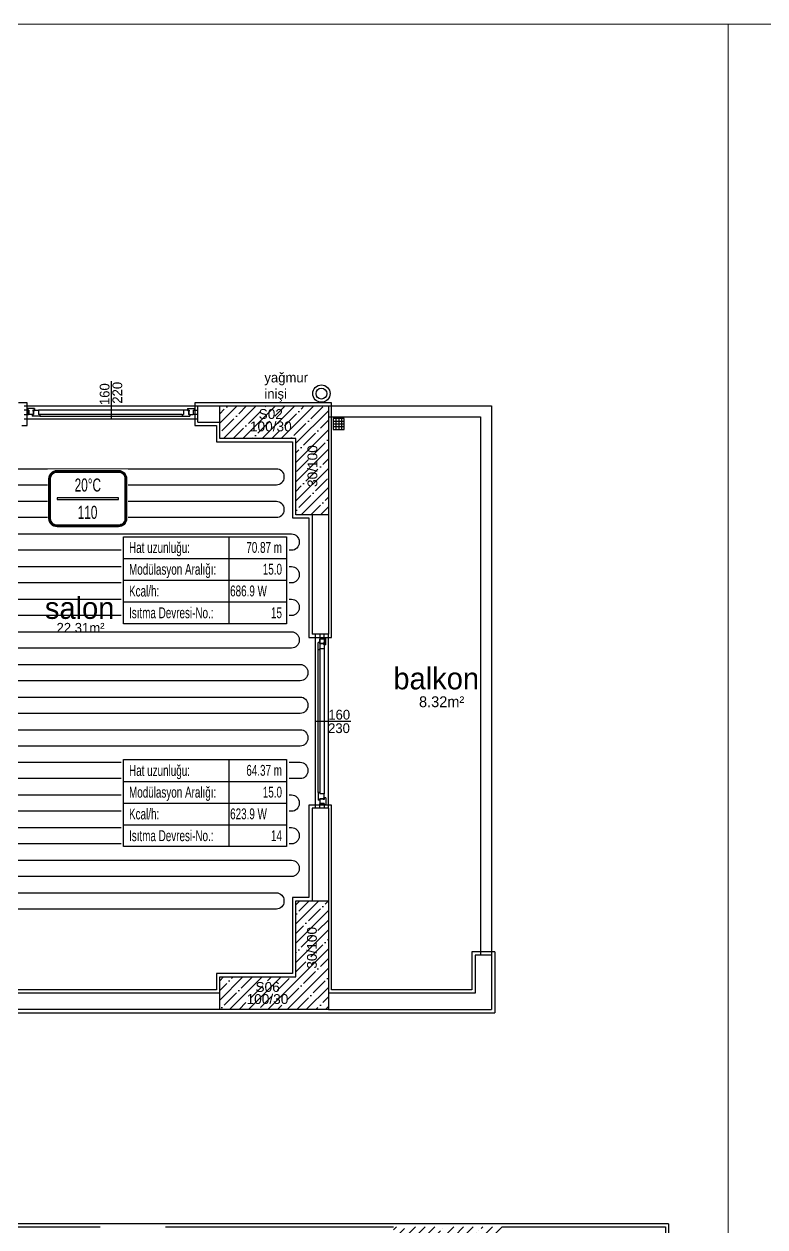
# Model space of a CAD drawing. Header units: centimetres. Extents: x 275281 to 287704, y -444050 to -441150.
# Drawn here: x 278731 to 279413, y -442256 to -441150 of the extents above; entities that cross this region are included whole.
import ezdxf
from ezdxf.enums import TextEntityAlignment as Align

# ---------------------------------------------------------------- set-up
doc = ezdxf.new("R2010")
doc.units = ezdxf.units.CM
doc.layers.add('ANTED', color=144, linetype='CONTINUOUS', lineweight=0)
doc.layers.add('ROTAS-ISITMA-PEX', color=1, linetype='Continuous', lineweight=30)
for name, color, linetype in [('MKDU0', 50, 'CONTINUOUS'), ('ROTAS-ISITMA-ETIKET', 2, 'Continuous'), ('ROTAS-ISITMA-MAHAL-ETIKET', 2, 'Continuous')]:
    doc.layers.add(name, color=color, linetype=linetype)
doc.styles.add('arial_1_18', font='arial.ttf', dxfattribs={"height": 0.2})
doc.styles.add('ROTAS-YAZI', font='arial.ttf')
pattern_1 = [(45, (255901.426, -437638.89), (-8.838835, 8.838835), []), (45, (255910.265, -437638.89), (-8.838835, 8.838835), [15.625, -3.125, 0, -3.125])]

# ---------------------------------------------------------------- blocks, each defined once
blk = doc.blocks.new('ROTAS-YI-MAHAL')
at = {"color": 2, "extrusion": (0, 0, -1)}
for points in [[(35.7, -18.4), (35.7, 18.4, 0.414214), (28.2, 25.9), (-28.2, 25.9, 0.414214), (-35.7, 18.4), (-35.7, -18.4, 0.414214), (-28.2, -25.9), (28.2, -25.9, 0.414214)], [(34.2, -18.4), (34.2, 18.4, 0.414214), (28.2, 24.4), (-28.2, 24.4, 0.414214), (-34.2, 18.4), (-34.2, -18.4, 0.414214), (-28.2, -24.4), (28.2, -24.4, 0.414214)]]:
    blk.add_lwpolyline(points, format="xyb", close=True, dxfattribs=at)
at = {"color": 4, "extrusion": (0, 0, -1)}
for points in [[(35.2, -18.4), (35.2, 18.4, 0.414214), (28.2, 25.4), (-28.2, 25.4, 0.414214), (-35.2, 18.4), (-35.2, -18.4, 0.414214), (-28.2, -25.4), (28.2, -25.4, 0.414214)], [(34.7, -18.4), (34.7, 18.4, 0.414214), (28.2, 24.9), (-28.2, 24.9, 0.414214), (-34.7, 18.4), (-34.7, -18.4, 0.414214), (-28.2, -24.9), (28.2, -24.9, 0.414214)]]:
    blk.add_lwpolyline(points, format="xyb", close=True, dxfattribs=at)
at = {"color": 2, "extrusion": (0, 0, -1)}
blk.add_lwpolyline([(28.2, -0.8), (-28.2, -0.8), (-28.2, 0.8), (28.2, 0.8)], close=True, dxfattribs=at)
at = {"color": 4, "style": 'ROTAS-YAZI', "width": 0.65}
blk.add_attdef('DERECE', (-12.1, 6.5), '', height=12, dxfattribs=at)
at = {"color": 2, "style": 'ROTAS-YAZI', "width": 0.65, "flags": 1}
for tag in ['ALAN', 'MAHAL']:
    blk.add_attdef(tag, (0, 0), '', height=5, dxfattribs=at)
at = {"color": 1, "style": 'ROTAS-YAZI', "width": 0.65}
blk.add_attdef('NO', (-9.3, -18.6), '', height=12, dxfattribs=at)
blk = doc.blocks.new('ROTAS-YI-ETIKET')
at = {"color": 2}
for p, q in [((96.9, 0), (96.9, -80)), ((0, -20), (150, -20)), ((0, -40), (150, -40)), ((0, -60), (150, -60))]:
    blk.add_line(p, q, dxfattribs=at)
at = {"color": 2, "extrusion": (0, 0, -1)}
blk.add_lwpolyline([(-150, 0), (-150, -80), (0, -80), (0, 0)], close=True, dxfattribs=at)
at = {"color": 2, "style": 'ROTAS-YAZI', "width": 0.65}
for s, p in [('Hat uzunluğu:', (5, -10)), ('Modülasyon Aralığı:', (5, -30)), ('Kcal/h:', (5, -50)), ('Isıtma Devresi-No.:', (5, -70))]:
    blk.add_text(s, height=10, dxfattribs=at).set_placement(p, align=Align.MIDDLE_LEFT)
at = {"color": 2, "style": 'ROTAS-YAZI', "width": 0.65, "flags": 1}
for tag in ['ALAN', 'NO', 'DERECE', 'BORU', 'MAHAL']:
    blk.add_attdef(tag, (0, 0), '', height=5, dxfattribs=at)
at = {"color": 2, "style": 'ROTAS-YAZI', "width": 0.65}
for tag, p in [('UZ', (145.7, -14.9)), ('AR', (145.7, -34.9)), ('NO1', (145.7, -75))]:
    blk.add_attdef(tag, text='', height=10, dxfattribs=at).set_placement(p, align=Align.RIGHT)
blk.add_attdef('YER', (98, -54.9), '', height=10, dxfattribs=at)

msp = doc.modelspace()

# ---------------------------------------------------------------- hatches: boundary and pattern name
at = {"layer": 'MKDU0', "ltscale": 0.03}
h = msp.add_hatch(dxfattribs=at)
h.set_pattern_fill('ANSI35', color=8, scale=50, style=0)
h.set_pattern_definition(pattern_1)
h.paths.add_polyline_path([(279011.3, -441500.8), (278911.3, -441500.8), (278911.3, -441530.8), (278981.3, -441530.8), (278981.3, -441600.8), (279011.3, -441600.8)])
h.paths.add_polyline_path([(279003.6, -441577.6), (279003.6, -441534.5), (278989.6, -441534.5), (278989.6, -441577.6)], flags=24)
h.paths.add_polyline_path([(278936.8, -441526.6), (278979.9, -441526.6), (278979.9, -441512.6), (278936.8, -441512.6)], flags=24)
h.paths.add_polyline_path([(278944.8, -441515.2), (278971.8, -441515.2), (278971.8, -441501.3), (278944.8, -441501.3)], flags=24)
h = msp.add_hatch(dxfattribs=at)
h.set_pattern_fill('ANSI35', color=8, scale=50, style=0)
h.set_pattern_definition(pattern_1)
h.paths.add_polyline_path([(279011.3, -441955.8), (278981.3, -441955.8), (278981.3, -442025.8), (278911.3, -442025.8), (278911.3, -442055.8), (279011.3, -442055.8)])
h.paths.add_polyline_path([(279003.1, -442020.6), (279003.1, -441977.5), (278989.1, -441977.5), (278989.1, -442020.6)], flags=24)
h.paths.add_polyline_path([(278933.7, -442053.2), (278976.8, -442053.2), (278976.8, -442039.2), (278933.7, -442039.2)], flags=24)
h.paths.add_polyline_path([(278941.9, -442042), (278968.9, -442042), (278968.9, -442028.1), (278941.9, -442028.1)], flags=24)
h = msp.add_hatch(dxfattribs=at)
h.set_pattern_fill('ANSI35', color=8, scale=50, style=0)
h.set_pattern_definition(pattern_1)
h.paths.add_polyline_path([(279171.3, -442255.8), (279071.3, -442255.8), (279071.3, -442285.8), (279141.3, -442285.8), (279141.3, -442355.8), (279171.3, -442355.8)])
h.paths.add_polyline_path([(279163.8, -442337.2), (279163.8, -442294), (279149.9, -442294), (279149.9, -442337.2)], flags=24)
h.paths.add_polyline_path([(279100.4, -442282.5), (279143.5, -442282.5), (279143.5, -442268.5), (279100.4, -442268.5)], flags=24)
h.paths.add_polyline_path([(279107.2, -442269.5), (279134.2, -442269.5), (279134.2, -442255.6), (279107.2, -442255.6)], flags=9)

# ---------------------------------------------------------------- linework, layer by layer
at = {"layer": 'ANTED'}
for p, q in [((275280.8, -441149.6), (281418.1, -441149.6)), ((279379.2, -444049.6), (279379.2, -441149.6))]:
    msp.add_line(p, q, dxfattribs=at)
at = {"layer": 'MKDU0', "color": 8, "ltscale": 0.03}
for p, q in [((278811.3, -441477.9), (278811.3, -441512.6)), ((278734.3, -441497.8), (278726.3, -441497.8)), ((278731.3, -441500.8), (278891.3, -441500.8)), ((278734.3, -441518.8), (278734.3, -441497.8)), ((278951.3, -441497.8), (278888.3, -441497.8)), ((278888.3, -441497.8), (278888.3, -441518.8)), ((278891.3, -441500.8), (278911.3, -441500.8)), ((278891.3, -441515.8), (278891.3, -441500.8)), ((279014.3, -441497.8), (278951.3, -441497.8)), ((279014.3, -441600.8), (279014.3, -441497.8)), ((278735.3, -441504.8), (278731.3, -441504.8)), ((278731.3, -441508.8), (278735.3, -441508.8)), ((278731.3, -441512.6), (278891.3, -441512.6)), ((278734.6, -441503.2), (278734.6, -441504.6)), ((278741, -441503.2), (278734.6, -441503.2)), ((278735.8, -441504.6), (278734.6, -441504.6)), ((278735.3, -441508.8), (278735.3, -441504.8)), ((278735.8, -441504.6), (278735.8, -441508.8)), ((278739.8, -441508.8), (278735.8, -441508.8)), ((278738.9, -441508.8), (278740.1, -441508.8)), ((278738.9, -441508.8), (278738.9, -441510.2)), ((278745.7, -441510.2), (278738.9, -441510.2)), ((278739.5, -441504.6), (278739.5, -441505.6)), ((278741, -441504.6), (278739.5, -441504.6)), ((278739.8, -441505.6), (278739.5, -441505.6)), ((278739.8, -441505.6), (278739.8, -441508.8)), ((278740.1, -441504.6), (278744.5, -441504.6)), ((278740.1, -441504.6), (278740.1, -441505.1)), ((278740.4, -441505.1), (278740.1, -441505.1)), ((278740.4, -441505.6), (278740.1, -441505.6)), ((278740.1, -441505.6), (278740.1, -441508.8)), ((278740.4, -441505.1), (278740.4, -441505.6)), ((278741, -441503.2), (278741, -441504.6)), ((278878.1, -441504.6), (278744.5, -441504.6)), ((278744.5, -441504.6), (278744.5, -441508.8)), ((278745.7, -441508.8), (278744.5, -441508.8)), ((278876.9, -441508.8), (278745.7, -441508.8)), ((278745.7, -441508.8), (278745.7, -441510.2)), ((278745.7, -441510.2), (278876.9, -441510.2)), ((278876.9, -441508.8), (278876.9, -441510.2)), ((278876.9, -441508.8), (278878.1, -441508.8)), ((278876.9, -441510.2), (278883.7, -441510.2)), ((278882.5, -441504.6), (278878.1, -441504.6)), ((278878.1, -441504.6), (278878.1, -441508.8)), ((278881.6, -441503.2), (278881.6, -441504.6)), ((278881.6, -441503.2), (278888, -441503.2)), ((278881.6, -441504.6), (278883.1, -441504.6)), ((278882.2, -441505.1), (278882.5, -441505.1)), ((278882.2, -441505.1), (278882.2, -441505.6)), ((278882.2, -441505.6), (278882.5, -441505.6)), ((278882.5, -441504.6), (278882.5, -441505.1)), ((278882.5, -441505.6), (278882.5, -441508.8)), ((278883.7, -441508.8), (278882.5, -441508.8)), ((278882.8, -441505.6), (278882.8, -441508.8)), ((278882.8, -441505.6), (278883.1, -441505.6)), ((278882.8, -441508.8), (278886.8, -441508.8)), ((278883.1, -441504.6), (278883.1, -441505.6)), ((278883.7, -441508.8), (278883.7, -441510.2)), ((278886.8, -441504.6), (278886.8, -441508.8)), ((278886.8, -441504.6), (278888, -441504.6)), ((278887.3, -441504.8), (278891.3, -441504.8)), ((278887.3, -441508.8), (278887.3, -441504.8)), ((278891.3, -441508.8), (278887.3, -441508.8)), ((278888, -441503.2), (278888, -441504.6)), ((279025.7, -441512.3), (279015.7, -441512.3)), ((279015.7, -441512.3), (279015.7, -441522.3)), ((279018.2, -441512.3), (279018.2, -441522.3)), ((279020.8, -441512.3), (279020.8, -441522.3)), ((279023.4, -441512.3), (279023.4, -441522.3)), ((279025.7, -441522.3), (279025.7, -441512.3)), ((278729.3, -441518.8), (278734.3, -441518.8)), ((278888.3, -441518.8), (278908.3, -441518.8)), ((278891.3, -441515.8), (278911.3, -441515.8)), ((278908.3, -441518.8), (278908.3, -441533.8)), ((279015.7, -441514.8), (279025.7, -441514.8)), ((279015.7, -441517.3), (279025.7, -441517.3)), ((279015.7, -441519.8), (279025.7, -441519.8)), ((279015.7, -441522.3), (279025.7, -441522.3)), ((278908.3, -441533.8), (278978.3, -441533.8)), ((278978.3, -441533.8), (278978.3, -441603.8)), ((278996.3, -441600.8), (278996.3, -441710.8)), ((279011.3, -441600.8), (279011.3, -441710.8)), ((279014.3, -441713.8), (279014.3, -441600.8)), ((278978.3, -441603.8), (278993.3, -441603.8)), ((278993.3, -441603.8), (278993.3, -441713.8)), ((279011.3, -441710.8), (278996.3, -441710.8)), ((278999.5, -441870.8), (278999.5, -441710.8)), ((279003.3, -441710.8), (279003.3, -441714.8)), ((279007.3, -441714.8), (279007.3, -441710.8)), ((279011.3, -441870.8), (279011.3, -441710.8)), ((278993.3, -441713.8), (279014.3, -441713.8)), ((279001.9, -441856.4), (279001.9, -441718.4)), ((279003.3, -441718.4), (279001.9, -441718.4)), ((279001.9, -441725.2), (279001.9, -441718.4)), ((279003.3, -441714.8), (279007.3, -441714.8)), ((279003.3, -441715.3), (279003.3, -441856.4)), ((279003.3, -441719.3), (279003.3, -441715.3)), ((279007.5, -441715.3), (279003.3, -441715.3)), ((279003.3, -441718.4), (279003.3, -441719.6)), ((279006.5, -441719.3), (279003.3, -441719.3)), ((279006.5, -441719.6), (279003.3, -441719.6)), ((279006.5, -441719.3), (279006.5, -441719)), ((279007.5, -441719), (279006.5, -441719)), ((279006.5, -441719.9), (279006.5, -441719.6)), ((279007, -441719.9), (279006.5, -441719.9)), ((279007, -441719.9), (279007, -441719.6)), ((279007.5, -441719.6), (279007, -441719.6)), ((279007.5, -441714.1), (279007.5, -441857.6)), ((279008.9, -441714.1), (279007.5, -441714.1)), ((279007.5, -441715.3), (279007.5, -441714.1)), ((279007.5, -441720.5), (279007.5, -441719)), ((279007.5, -441719.6), (279007.5, -441724)), ((279008.9, -441720.5), (279007.5, -441720.5)), ((279008.9, -441720.5), (279008.9, -441714.1)), ((279003.3, -441725.2), (279001.9, -441725.2)), ((279007.5, -441724), (279003.3, -441724)), ((279003.3, -441725.2), (279003.3, -441724)), ((278999.5, -441790.8), (279031.8, -441790.8)), ((278999.5, -441790.8), (279031.8, -441790.8)), ((279003.3, -441856.4), (279001.9, -441856.4)), ((279001.9, -441856.4), (279001.9, -441863.2)), ((279003.3, -441856.4), (279003.3, -441857.6)), ((279003.3, -441863.2), (279001.9, -441863.2)), ((279007.5, -441857.6), (279003.3, -441857.6)), ((279003.3, -441863.2), (279003.3, -441862)), ((279006.5, -441862), (279003.3, -441862)), ((279003.3, -441862.3), (279003.3, -441866.3)), ((279006.5, -441862.3), (279003.3, -441862.3)), ((279007.5, -441866.3), (279003.3, -441866.3)), ((279003.3, -441870.8), (279003.3, -441866.8)), ((279003.3, -441866.8), (279007.3, -441866.8)), ((279007, -441861.7), (279006.5, -441861.7)), ((279006.5, -441861.7), (279006.5, -441862)), ((279006.5, -441862.3), (279006.5, -441862.6)), ((279007.5, -441862.6), (279006.5, -441862.6)), ((279007, -441861.7), (279007, -441862)), ((279007.5, -441862), (279007, -441862)), ((279007.3, -441866.8), (279007.3, -441870.8)), ((279007.5, -441862), (279007.5, -441857.6)), ((279008.9, -441861.1), (279007.5, -441861.1)), ((279007.5, -441861.1), (279007.5, -441862.6)), ((279007.5, -441866.3), (279007.5, -441867.5)), ((279008.9, -441867.5), (279007.5, -441867.5)), ((279008.9, -441861.1), (279008.9, -441867.5)), ((279014.3, -441867.8), (278993.3, -441867.8)), ((278993.3, -441867.8), (278993.3, -441952.8)), ((278996.3, -441870.8), (278996.3, -441955.8)), ((279011.3, -441870.8), (278996.3, -441870.8)), ((279011.3, -441870.8), (279011.3, -441955.8)), ((279014.3, -441955.8), (279014.3, -441867.8)), ((278993.3, -441952.8), (278978.3, -441952.8)), ((278978.3, -441952.8), (278978.3, -442022.8)), ((279014.3, -442037.8), (279014.3, -441955.8)), ((279164.3, -442002.8), (279143.3, -442002.8)), ((279143.3, -442002.8), (279143.3, -442037.8)), ((279161.3, -442005.8), (279146.3, -442005.8)), ((279146.3, -442005.8), (279146.3, -442040.8)), ((279161.3, -442005.8), (279161.3, -442055.8)), ((279164.3, -442002.8), (279164.3, -442058.8)), ((278978.3, -442022.8), (278908.3, -442022.8)), ((278908.3, -442022.8), (278908.3, -442037.8)), ((278911.3, -442040.8), (278621.3, -442040.8)), ((278908.3, -442037.8), (278624.3, -442037.8)), ((279146.3, -442040.8), (279011.3, -442040.8)), ((279143.3, -442037.8), (279014.3, -442037.8)), ((278911.3, -442055.8), (278581.3, -442055.8)), ((278581.3, -442058.8), (279164.3, -442058.8)), ((278801.3, -442252.8), (278514.3, -442252.8)), ((278861.3, -442252.8), (278801.3, -442252.8)), ((279324.3, -442252.8), (278861.3, -442252.8)), ((279324.3, -442252.8), (279324.3, -442308.8)), ((278511.3, -442255.8), (278801.3, -442255.8)), ((278861.3, -442255.8), (279071.3, -442255.8))]:
    msp.add_line(p, q, dxfattribs=at)
for points in [[(278911.3, -441500.8), (279011.3, -441500.8)], [(278911.3, -441530.8), (278911.3, -441500.8)], [(279011.3, -441500.8), (279161.3, -441500.8)], [(279011.3, -441500.8), (279011.3, -441600.8)], [(279161.3, -441500.8), (279161.3, -442005.8)], [(279011.3, -441510.8), (279151.3, -441510.8)], [(279151.3, -441510.8), (279151.3, -442005.8)], [(278981.3, -441530.8), (278911.3, -441530.8)], [(278981.3, -441600.8), (278981.3, -441530.8)], [(279011.3, -441600.8), (278981.3, -441600.8)], [(278981.3, -442025.8), (278981.3, -441955.8)], [(278981.3, -441955.8), (279011.3, -441955.8)], [(279011.3, -441955.8), (279011.3, -442055.8)], [(278911.3, -442025.8), (278981.3, -442025.8)], [(278911.3, -442055.8), (278911.3, -442025.8)], [(279011.3, -442055.8), (278911.3, -442055.8)], [(279011.3, -442055.8), (279161.3, -442055.8)], [(279171.3, -442255.8), (279321.3, -442255.8)], [(279321.3, -442255.8), (279321.3, -442305.8)]]:
    msp.add_lwpolyline(points, dxfattribs=at)
for radius in [8, 5]:
    msp.add_circle((279004.9, -441489.4), radius, dxfattribs=at)
at = {"layer": 'ROTAS-ISITMA-PEX'}
for points in [[(278588.4, -441558.5), (278963.4, -441558.5, -0.414214), (278970.4, -441565.5), (278970.4, -441566.5, -0.414214), (278963.4, -441573.5), (278603.4, -441573.5, 0.414214)], [(278603.4, -441588.5), (278963.4, -441588.5, -0.414214), (278970.4, -441595.5), (278970.4, -441596.5, -0.414214), (278963.4, -441603.5), (278603.4, -441603.5, 0.414214)], [(278603.4, -441618.5), (278977.4, -441618.5, -0.414214), (278984.4, -441625.5), (278984.4, -441626.5, -0.414214), (278977.4, -441633.5), (278603.4, -441633.5, 0.414214)], [(278603.4, -441648.5), (278977.4, -441648.5, -0.414214), (278984.4, -441655.5), (278984.4, -441656.5, -0.414214), (278977.4, -441663.5), (278603.4, -441663.5, 0.414214)], [(278603.4, -441678.5), (278977.4, -441678.5, -0.414214), (278984.4, -441685.5), (278984.4, -441686.5, -0.414214), (278977.4, -441693.5), (278603.4, -441693.5, 0.414214)], [(278603.4, -441708.5), (278977.4, -441708.5, -0.414214), (278984.4, -441715.5), (278984.4, -441716.5, -0.414214), (278977.4, -441723.5), (278603.4, -441723.5, 0.414214)], [(278603.4, -441738.5), (278985.4, -441738.5, -0.414214), (278992.4, -441745.5), (278992.4, -441746.5, -0.414214), (278985.4, -441753.5), (278603.4, -441753.5, 0.414214)], [(278618.4, -441768.5), (278985.4, -441768.5, -0.414214), (278992.4, -441775.5), (278992.4, -441776.5, -0.414214), (278985.4, -441783.5), (278633.4, -441783.5, 0.414214)], [(278633.4, -441798.5), (278985.4, -441798.5, -0.414214), (278992.4, -441805.5), (278992.4, -441806.5, -0.414214), (278985.4, -441813.5), (278633.4, -441813.5, 0.414214)], [(278633.4, -441828.5), (278985.4, -441828.5, -0.414214), (278992.4, -441835.5), (278992.4, -441836.5, -0.414214), (278985.4, -441843.5), (278633.4, -441843.5, 0.414214)], [(278633.4, -441858.5), (278977.4, -441858.5, -0.414214), (278984.4, -441865.5), (278984.4, -441866.5, -0.414214), (278977.4, -441873.5), (278633.4, -441873.5, 0.414214)], [(278633.4, -441888.5), (278977.4, -441888.5, -0.414214), (278984.4, -441895.5), (278984.4, -441896.5, -0.414214), (278977.4, -441903.5), (278633.4, -441903.5, 0.414214)], [(278633.4, -441918.5), (278977.4, -441918.5, -0.414214), (278984.4, -441925.5), (278984.4, -441926.5, -0.414214), (278977.4, -441933.5), (278633.4, -441933.5, 0.414214)], [(278633.4, -441948.5), (278963.4, -441948.5, -0.414214), (278970.4, -441955.5), (278970.4, -441956.5, -0.414214), (278963.4, -441963.5), (278626.4, -441963.5)]]:
    msp.add_lwpolyline(points, format="xyb", dxfattribs=at)

# ---------------------------------------------------------------- texts
at = {"layer": 'MKDU0', "color": 8, "ltscale": 0.03}
for s, p in [('160', (278809.9, -441500)), ('220', (278821.6, -441498.7))]:
    msp.add_text(s, height=9, rotation=90, dxfattribs=at).set_placement(p)
at = {"layer": 'MKDU0', "color": 8, "ltscale": 0.03, "style": 'arial_1_18'}
for s, p in [('S02', (278947.1, -441512.7)), ('100/30', (278939.1, -441524.1)), ('S06', (278944.2, -442039.6)), ('100/30', (278936, -442050.7))]:
    msp.add_text(s, height=9, dxfattribs=at).set_placement(p)
for p in [(279001.1, -441575.3), (279000.6, -442018.3)]:
    msp.add_text('30/100', height=9, rotation=90, dxfattribs=at).set_placement(p)
at = {"layer": 'MKDU0', "color": 8, "ltscale": 0.03}
for s, p in [('160', (279011.2, -441789.2)), ('230', (279011, -441801.6))]:
    msp.add_text(s, height=9, dxfattribs=at).set_placement(p)
for s, width, insert, char_height, attachment_point in [('yağmur\\Pinişi', 115.95, (278952.4, -441496.9), 9, 7), ('salon', 237.649, (278814.4, -441676.6), 20, 3), ('22.31m²', 64.717, (278761.2, -441700.3), 9, 1), ('balkon', 237.649, (279149.9, -441741.4), 20, 3), ('8.32m²', 64.717, (279136.3, -441767.8), 10, 3)]:
    msp.add_mtext_dynamic_manual_height_columns(s, width=width, gutter_width=45, heights=[0], dxfattribs=dict(at, insert=insert, char_height=char_height, attachment_point=attachment_point))

# ---------------------------------------------------------------- next in the draw order: wipeouts: each hides what was drawn before it
for points in [[(278752.9, -441613), (278826.9, -441613), (278826.9, -441559), (278752.9, -441559)], [(278820.9, -441703), (278974.9, -441703), (278974.9, -441619), (278820.9, -441619)], [(278820.9, -441908), (278974.9, -441908), (278974.9, -441824), (278820.9, -441824)]]:
    msp.add_wipeout(points)

# ---------------------------------------------------------------- next in the draw order: block references
at = {"layer": 'ROTAS-ISITMA-ETIKET'}
for p, values in [((278822.9, -441621), {'UZ': '70.87 m', 'AR': '15.0', 'NO1': '15', 'YER': '686.9 W'}), ((278822.9, -441826), {'UZ': '64.37 m', 'AR': '15.0', 'NO1': '14', 'YER': '623.9 W'})]:
    msp.add_blockref('ROTAS-YI-ETIKET', p, dxfattribs=at).add_auto_attribs(values)
at = {"layer": 'ROTAS-ISITMA-MAHAL-ETIKET'}
msp.add_blockref('ROTAS-YI-MAHAL', (278789.9, -441586), dxfattribs=at).add_auto_attribs({'DERECE': '20%%DC', 'NO': '110'})

doc.saveas('drawing.dxf')
